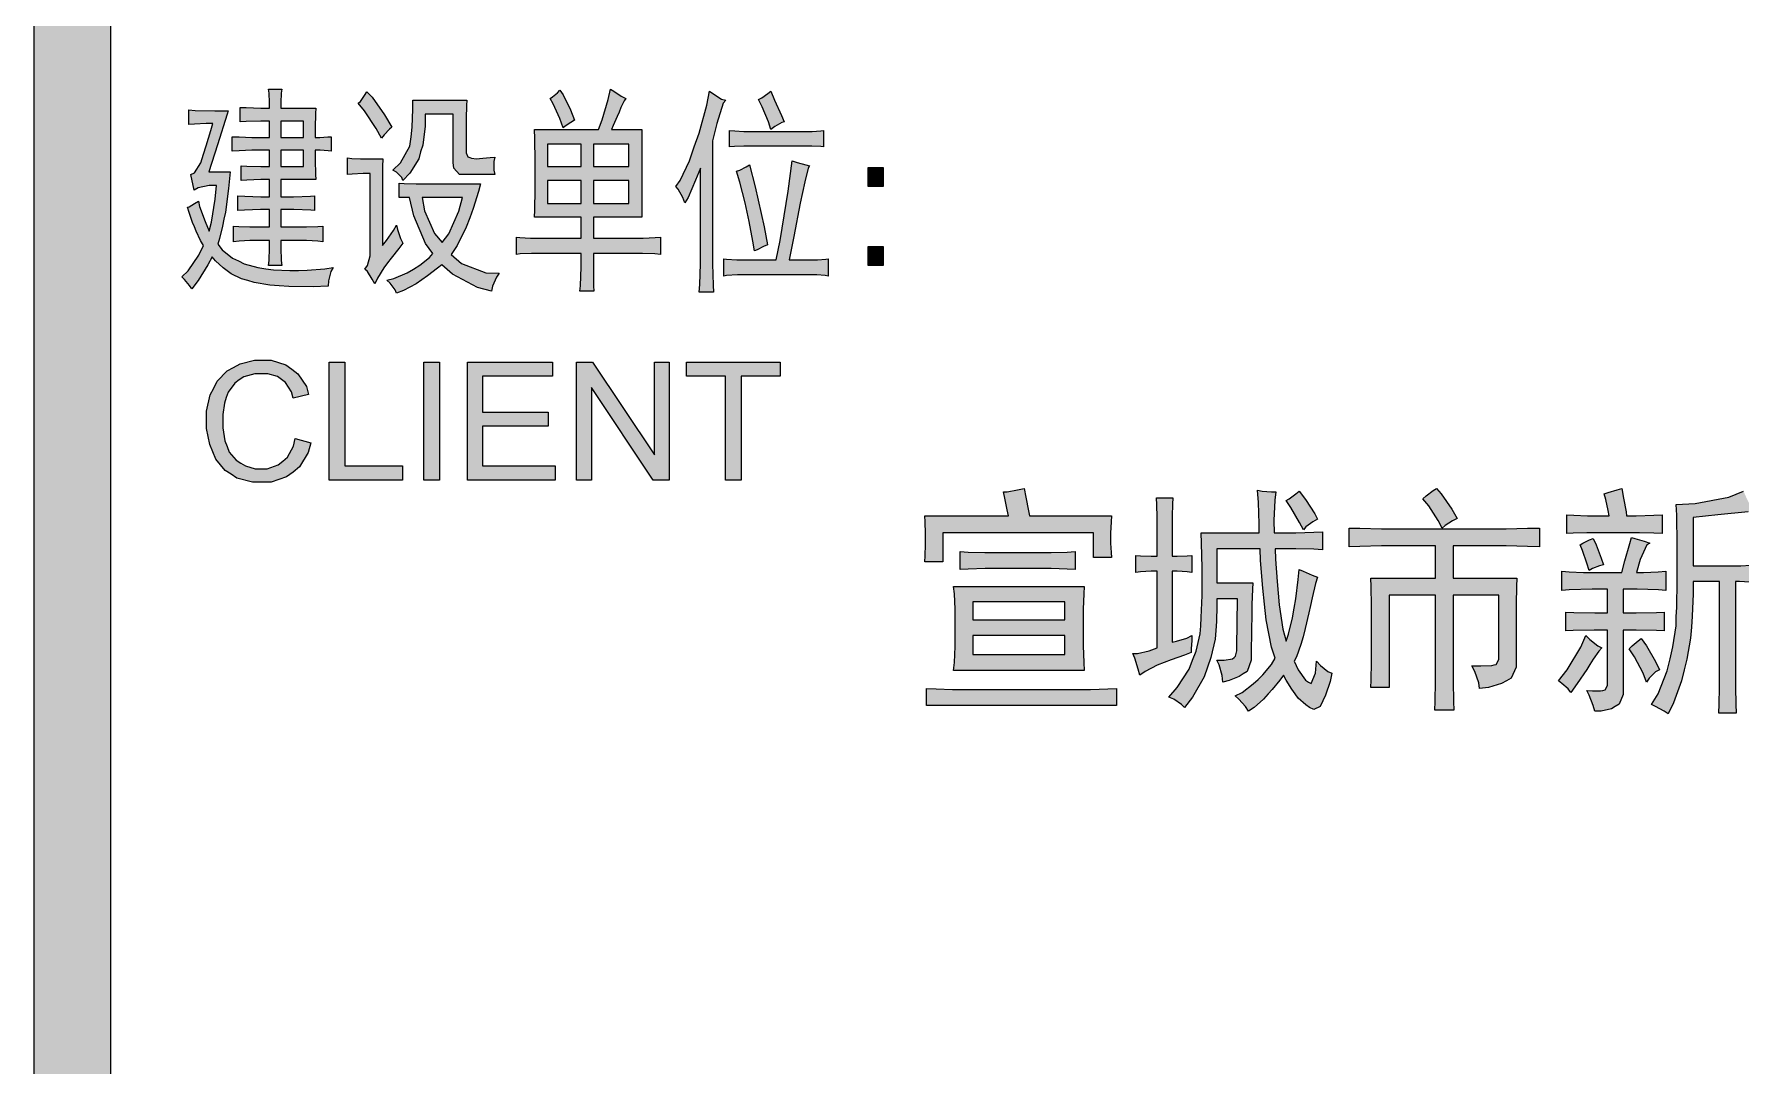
# Model space of a CAD drawing. Header units: millimetres. Extents: x 210 to 63265, y -7201 to 22496.
# Drawn here: x 60238 to 61355, y -2399 to -1724 of the extents above; entities that cross this region are included whole.
import ezdxf

# ---------------------------------------------------------------- set-up
doc = ezdxf.new("R2010")
doc.units = ezdxf.units.MM

msp = doc.modelspace()

# ---------------------------------------------------------------- hatches: boundary and pattern name
h = msp.add_hatch(color=0)
h.dxf.hatch_style = 2
h.paths.add_polyline_path([(60288.1, -6701.3), (60238.2, -6701.3), (60238.2, 21996), (60288.1, 21996)])
h = msp.add_hatch(color=0)
h.paths.add_polyline_path([(60392.2, -1772.5), (60392.2, -1768.7), (60392, -1762.6), (60391.6, -1760.1), (60400.2, -1760.1), (60399.9, -1762.6), (60399.7, -1768.7), (60399.7, -1772.5), (60422.6, -1772.5), (60422.4, -1775.9), (60422.1, -1785.3), (60422.1, -1791.6), (60425.1, -1791.6), (60430.3, -1791.3), (60432.6, -1791.1), (60432.6, -1800.6), (60430.6, -1800.4), (60425.3, -1800), (60422.1, -1800), (60422.1, -1806.3), (60422.4, -1815.8), (60422.6, -1819.2), (60399.7, -1819.2), (60399.7, -1830.4), (60407.9, -1830.4), (60419, -1830.1), (60421.7, -1829.9), (60421.7, -1839.4), (60419.2, -1839.2), (60408.1, -1838.8), (60399.7, -1838.8), (60399.7, -1850.1), (60412.4, -1850.1), (60416.3, -1850.1), (60423.8, -1849.9), (60427.2, -1849.6), (60427.2, -1859.8), (60423.8, -1859.4), (60416.3, -1859.1), (60412.4, -1859.1), (60399.7, -1859.1), (60399.7, -1863.9), (60399.9, -1872.1), (60400.2, -1875.5), (60391.6, -1875.5), (60392, -1872.1), (60392.2, -1863.9), (60392.2, -1859.1), (60382.3, -1859.1), (60379.3, -1859.1), (60372.3, -1859.4), (60368.6, -1859.8), (60368.6, -1849.6), (60372.1, -1849.9), (60379.3, -1850.1), (60382.9, -1850.1), (60392.2, -1850.1), (60392.2, -1838.8), (60386.3, -1838.8), (60375.9, -1839.2), (60371.4, -1839.4), (60371.4, -1829.9), (60376.1, -1830.1), (60386.5, -1830.4), (60392.2, -1830.4), (60392.2, -1819.2), (60386.6, -1819.2), (60377.3, -1819.5), (60373.6, -1819.7), (60373.6, -1810.2), (60377.3, -1810.4), (60386.6, -1810.7), (60392.2, -1810.7), (60392.2, -1800), (60384.5, -1800), (60380.7, -1800), (60372.3, -1800.4), (60367.7, -1800.6), (60367.7, -1791.1), (60372.3, -1791.3), (60380.7, -1791.6), (60384.5, -1791.6), (60392.2, -1791.6), (60392.2, -1780.9), (60386.5, -1780.9), (60377, -1781.2), (60373, -1781.4), (60373, -1771.9), (60377, -1772.1), (60386.5, -1772.5)])
h.paths.add_polyline_path([(60414.5, -1810.7), (60414.5, -1800), (60399.7, -1800), (60399.7, -1810.7)])
h.paths.add_polyline_path([(60414.5, -1791.6), (60414.5, -1780.9), (60399.7, -1780.9), (60399.7, -1791.6)])
h = msp.add_hatch(color=0)
h.dxf.hatch_style = 2
h.paths.add_polyline_path([(60455.9, -1761.7), (60459.3, -1765.3), (60467.5, -1776.9), (60472.3, -1784.8), (60470.7, -1786.2), (60467.3, -1789.8), (60465.5, -1792.1), (60461.9, -1785.7), (60454.4, -1774.1), (60450.3, -1769.1), (60451.7, -1768), (60454.4, -1764.2)])
h = msp.add_hatch(color=0)
h.paths.add_polyline_path([(60635.8, -1786.4), (60635.8, -1843.8), (60604.2, -1843.8), (60604.2, -1857.4), (60632.1, -1857.4), (60636.7, -1857.4), (60644.6, -1857.1), (60648, -1856.9), (60648, -1868.2), (60644.4, -1867.8), (60636.4, -1867.6), (60632.1, -1867.6), (60604.2, -1867.6), (60604.2, -1876.2), (60604.3, -1888.7), (60604.5, -1892.3), (60595.2, -1892.3), (60595.8, -1888.7), (60596.1, -1876.2), (60596.1, -1867.6), (60568.6, -1867.6), (60563.6, -1867.6), (60556.2, -1867.8), (60553.9, -1868.2), (60553.9, -1856.9), (60556, -1857.1), (60563, -1857.4), (60567.9, -1857.4), (60596.1, -1857.4), (60596.1, -1843.8), (60565.7, -1843.8), (60565.9, -1839.2), (60566.1, -1825.4), (60566.1, -1816.3), (60566.1, -1807.4), (60565.9, -1792.3), (60565.7, -1786.4), (60607.6, -1786.4), (60609.9, -1780), (60613.8, -1766.7), (60615.4, -1760.1), (60617.6, -1761.4), (60622.4, -1764.6), (60625.3, -1766.2), (60624.4, -1767.6), (60622.2, -1771.9), (60621, -1775), (60619.7, -1777.8), (60617.2, -1783.7), (60616, -1786.4)])
h.paths.add_polyline_path([(60627.4, -1834.9), (60627.4, -1819.7), (60604.2, -1819.7), (60604.2, -1834.9)])
h.paths.add_polyline_path([(60627.4, -1810.7), (60627.4, -1796.1), (60604.2, -1796.1), (60604.2, -1810.7)])
h.paths.add_polyline_path([(60596.1, -1834.9), (60596.1, -1819.7), (60574.1, -1819.7), (60574.1, -1834.9)])
h.paths.add_polyline_path([(60596.1, -1810.7), (60596.1, -1796.1), (60574.1, -1796.1), (60574.1, -1810.7)])
h = msp.add_hatch(color=0)
h.dxf.hatch_style = 2
h.paths.add_polyline_path([(60582.2, -1760.7), (60584.3, -1763.7), (60589.1, -1773.5), (60591.8, -1780.3), (60589.5, -1781.8), (60585.7, -1784.3), (60584.3, -1785.3), (60582.2, -1779.3), (60577.9, -1769.6), (60575.9, -1766.2), (60577.3, -1765.1), (60580.6, -1762.3)])
h = msp.add_hatch(color=0)
h.dxf.hatch_style = 2
h.paths.add_polyline_path([(60690.8, -1767.3), (60689.1, -1769.2), (60685, -1782.5), (60682.2, -1793.8), (60682.2, -1865.3), (60682.2, -1874.3), (60682.5, -1888.2), (60682.7, -1892.9), (60673.4, -1892.9), (60673.8, -1887.9), (60674.3, -1874.3), (60674.3, -1865.8), (60674.3, -1811.8), (60671.1, -1819.5), (60666.1, -1830.8), (60664.1, -1834.4), (60662.7, -1830.8), (60659.6, -1825.4), (60658.2, -1823.6), (60660.9, -1819.7), (60667, -1806.8), (60670.2, -1797.7), (60673.4, -1788.7), (60678.4, -1770.5), (60680.2, -1761.2), (60682.9, -1763.3), (60688.1, -1766.6)])
h = msp.add_hatch(color=0)
h.dxf.hatch_style = 2
h.paths.add_polyline_path([(60720.3, -1761.2), (60722.8, -1767.1), (60727.2, -1777.3), (60729, -1781.4), (60727.4, -1781.9), (60723, -1784.5), (60720.3, -1786.4), (60718.8, -1781.4), (60714.7, -1771.6), (60712.2, -1766.7), (60714.4, -1765.7), (60718.3, -1762.8)])
h = msp.add_hatch(color=0)
h.dxf.hatch_style = 2
h.paths.add_polyline_path([(60365.2, -1774.1), (60364.4, -1776.4), (60358.2, -1796.4), (60352.5, -1814.1), (60366.4, -1814.1), (60365.3, -1825.1), (60363.4, -1840.6), (60362.3, -1845.1), (60361.4, -1849.6), (60359.4, -1857.8), (60358.4, -1861.4), (60361.2, -1865.1), (60368, -1870.5), (60371.8, -1872.3), (60375.7, -1874.3), (60384.5, -1876.8), (60389.7, -1877.5), (60394.7, -1878.2), (60405.4, -1878.7), (60411.1, -1878.6), (60416.9, -1878.4), (60428.3, -1877.5), (60433.9, -1876.6), (60432.4, -1879.4), (60430.8, -1885.5), (60430.6, -1888.9), (60420.8, -1889.3), (60404.9, -1889.1), (60398.6, -1888.7), (60392.4, -1888.2), (60382.2, -1886.6), (60378, -1885.3), (60373.9, -1884.1), (60367.1, -1880.9), (60364.4, -1878.9), (60361.8, -1876.9), (60356.9, -1872.3), (60354.6, -1869.8), (60351.9, -1875), (60345.5, -1885.3), (60341.4, -1890.7), (60339.9, -1888.4), (60336.5, -1884.5), (60334.8, -1882.8), (60338.9, -1878.9), (60346, -1868.7), (60349.1, -1862.4), (60347.1, -1859.1), (60344.1, -1853), (60343, -1850.1), (60341.7, -1847.2), (60339.6, -1840.8), (60338.5, -1837.2), (60339.6, -1836.9), (60343.2, -1834.9), (60345.7, -1833.3), (60346.4, -1836.7), (60350, -1846.5), (60352.8, -1853), (60354.3, -1847.1), (60356.6, -1832), (60357.5, -1823.1), (60352.8, -1823.1), (60345.5, -1824.5), (60342.8, -1826), (60340.7, -1815.8), (60343.2, -1814.7), (60347.3, -1808.1), (60349.1, -1802.5), (60350.7, -1797), (60353.7, -1787.1), (60355, -1782.5), (60350.7, -1782.5), (60343, -1782.8), (60339.4, -1783.2), (60339.4, -1773.5), (60343.5, -1773.9), (60356.4, -1774.1)])
h = msp.add_hatch(color=0)
h.dxf.hatch_style = 2
h.paths.add_polyline_path([(60520.1, -1815.8), (60516.5, -1815.8), (60512.8, -1811.8), (60512.4, -1807.9), (60512.4, -1776.4), (60494, -1776.4), (60494, -1784.3), (60492.5, -1796.6), (60491.1, -1801.1), (60489.9, -1805.6), (60484, -1814.9), (60479.5, -1819.7), (60478.8, -1817.7), (60475.4, -1814.3), (60472.9, -1812.9), (60478, -1808.2), (60484.1, -1797.2), (60484.8, -1791.1), (60485.6, -1784.8), (60486.1, -1773), (60485.9, -1767.3), (60521.3, -1767.3), (60521.2, -1770.7), (60521, -1779.3), (60521, -1784.3), (60521, -1799.5), (60521, -1801.6), (60522.1, -1804.3), (60523.3, -1804.8), (60524.4, -1805.2), (60527.6, -1805.6), (60529.7, -1805.4), (60531.9, -1805.2), (60536.7, -1804.8), (60539.6, -1804.5), (60539, -1807.4), (60539, -1812.9), (60539.6, -1815.8)])
h = msp.add_hatch(color=0)
h.dxf.hatch_style = 2
h.paths.add_polyline_path([(60743.5, -1787.7), (60747.3, -1787.7), (60753, -1787.3), (60754.8, -1787.1), (60754.8, -1797.7), (60753, -1797.5), (60747.1, -1797.2), (60743, -1797.2), (60705.4, -1797.2), (60702.6, -1797.2), (60696.5, -1797.5), (60693.3, -1797.7), (60693.3, -1787.1), (60696.7, -1787.3), (60702.7, -1787.7), (60705.4, -1787.7)])
h = msp.add_hatch(color=0)
h.dxf.hatch_style = 2
h.paths.add_polyline_path([(60466.4, -1805.6), (60466.2, -1810.7), (60466.1, -1822), (60466.1, -1828.1), (60466.1, -1862.4), (60468.7, -1859.1), (60473.4, -1852.4), (60475.4, -1849), (60475.9, -1851.9), (60478, -1857.8), (60479.5, -1860.8), (60476.8, -1864.2), (60471.8, -1870.7), (60469.5, -1873.7), (60467.1, -1876.9), (60462.8, -1883.6), (60461.1, -1887.3), (60459.4, -1884.3), (60456.4, -1879.4), (60454.6, -1877.7), (60456.4, -1875.5), (60458, -1869.1), (60458, -1864.8), (60458, -1815.2), (60453.5, -1815.2), (60446.2, -1815.6), (60443.2, -1815.8), (60443.2, -1805), (60446, -1805.4), (60451.7, -1805.6), (60454.6, -1805.6)])
h = msp.add_hatch(color=0)
h.dxf.hatch_style = 2
h.paths.add_polyline_path([(60745.7, -1810.2), (60744.8, -1811.8), (60742.5, -1820.6), (60741, -1827.6), (60739.4, -1834.7), (60735.3, -1856.5), (60732.4, -1871.6), (60746.9, -1871.6), (60750.9, -1871.6), (60756.4, -1871.2), (60757.8, -1871), (60757.8, -1882.3), (60755.9, -1881.9), (60750.5, -1881.6), (60746.9, -1881.6), (60703.8, -1881.6), (60698.4, -1881.6), (60691.3, -1881.9), (60689.5, -1882.3), (60689.5, -1871), (60691.3, -1871.2), (60698.1, -1871.6), (60702.9, -1871.6), (60723.7, -1871.6), (60726.4, -1859.1), (60731.7, -1826.7), (60734.2, -1806.8), (60737.6, -1807.9), (60743.3, -1809.5)])
h = msp.add_hatch(color=0)
h.dxf.hatch_style = 2
h.paths.add_polyline_path([(60706.3, -1809.5), (60710.1, -1824), (60716, -1850.1), (60718.1, -1861.9), (60715.6, -1863), (60711.3, -1865.1), (60709.7, -1865.8), (60708.6, -1859.4), (60706.1, -1846.7), (60704.9, -1840.6), (60703.5, -1834.4), (60700.1, -1820.8), (60697.9, -1813.6), (60700.1, -1812.9), (60704.2, -1810.9)])
h = msp.add_hatch(color=0)
h.dxf.hatch_style = 2
h.paths.add_polyline_path([(60793.8, -1823.6), (60784, -1823.6), (60784, -1811.3), (60793.8, -1811.3)])
h = msp.add_hatch(color=0)
h.paths.add_polyline_path([(60477, -1821.5), (60480.4, -1821.7), (60488.1, -1822), (60492.2, -1822), (60530.3, -1822), (60529, -1827), (60525.5, -1838.1), (60523.3, -1844.2), (60521, -1850.3), (60515.1, -1862.3), (60511.1, -1868.2), (60517.9, -1874.1), (60533.7, -1880.2), (60542.4, -1880.5), (60540.8, -1883), (60538.2, -1888.9), (60537.4, -1892.3), (60528.3, -1889.8), (60512, -1881.1), (60504.9, -1875), (60502.2, -1877.1), (60495.6, -1882.1), (60491.8, -1884.8), (60488.1, -1887.5), (60479.8, -1891.8), (60475.4, -1893.4), (60474.5, -1891.3), (60471.2, -1887), (60468.9, -1885), (60473.6, -1883.9), (60482.3, -1880.2), (60486.5, -1877.7), (60490.6, -1875.2), (60496.8, -1870.1), (60499, -1867.6), (60494.3, -1861), (60486.6, -1842.8), (60483.8, -1831), (60477, -1831)])
h.paths.add_polyline_path([(60505.2, -1860.3), (60509.5, -1854.6), (60516.2, -1839.9), (60518.5, -1831), (60492.2, -1831), (60493.6, -1839.7), (60500.2, -1854.4)])
h = msp.add_hatch(color=0)
h.dxf.hatch_style = 2
h.paths.add_polyline_path([(60793.8, -1875.5), (60784, -1875.5), (60784, -1863), (60793.8, -1863)])
h = msp.add_hatch(color=0)
h.dxf.hatch_style = 2
h.paths.add_polyline_path([(60409, -1988.7), (60419.2, -1991.4), (60417.6, -1997.7), (60411.9, -2007.2), (60407.6, -2010.6), (60403.4, -2013.8), (60393.3, -2017.2), (60387.3, -2017.2), (60381.1, -2017.2), (60370.9, -2014.5), (60367, -2012), (60363.2, -2009.5), (60357.1, -2002.2), (60355.1, -1997.3), (60353.2, -1992.5), (60351, -1982.1), (60351, -1976.8), (60351, -1970.7), (60353.4, -1960.1), (60355.7, -1955.7), (60358, -1951.2), (60364.4, -1944.4), (60368.7, -1942.1), (60373, -1939.7), (60382.3, -1937.4), (60387.3, -1937.4), (60393.3, -1937.4), (60402.9, -1940.3), (60406.8, -1943.3), (60410.8, -1946.2), (60416.3, -1954.6), (60417.8, -1959.8), (60407.7, -1962.3), (60406.5, -1958), (60402.6, -1951.9), (60400, -1949.9), (60397.5, -1948), (60391.1, -1946.2), (60387.2, -1946.2), (60382.7, -1946.2), (60375.4, -1948.3), (60372.3, -1950.3), (60369.5, -1952.4), (60365.2, -1958.2), (60363.9, -1961.7), (60362.8, -1965.5), (60361.6, -1972.8), (60361.6, -1976.6), (60361.6, -1981.6), (60363, -1990.2), (60364.4, -1993.8), (60365.9, -1997.5), (60370.4, -2002.9), (60373.4, -2004.8), (60376.4, -2006.6), (60382.9, -2008.4), (60386.5, -2008.4), (60390.7, -2008.4), (60397.9, -2005.9), (60400.9, -2003.4), (60404, -2000.9), (60407.9, -1993.6)])
h = msp.add_hatch(color=0)
h.dxf.hatch_style = 2
h.paths.add_polyline_path([(60431.2, -2015.8), (60431.2, -1938.7), (60441.4, -1938.7), (60441.4, -2006.6), (60479.3, -2006.6), (60479.3, -2015.8)])
h = msp.add_hatch(color=0)
h.dxf.hatch_style = 2
h.paths.add_polyline_path([(60493.3, -2015.8), (60493.3, -1938.7), (60503.4, -1938.7), (60503.4, -2015.8)])
h = msp.add_hatch(color=0)
h.dxf.hatch_style = 2
h.paths.add_polyline_path([(60521.7, -2015.8), (60521.7, -1938.7), (60577.3, -1938.7), (60577.3, -1947.8), (60531.7, -1947.8), (60531.7, -1971.4), (60574.5, -1971.4), (60574.5, -1980.5), (60531.7, -1980.5), (60531.7, -2006.6), (60579.1, -2006.6), (60579.1, -2015.8)])
h = msp.add_hatch(color=0)
h.dxf.hatch_style = 2
h.paths.add_polyline_path([(60593.1, -2015.8), (60593.1, -1938.7), (60603.6, -1938.7), (60644.1, -1999.3), (60644.1, -1938.7), (60653.7, -1938.7), (60653.7, -2015.8), (60643.3, -2015.8), (60602.9, -1955.3), (60602.9, -2015.8)])
h = msp.add_hatch(color=0)
h.dxf.hatch_style = 2
h.paths.add_polyline_path([(60690.6, -2015.8), (60690.6, -1947.8), (60665.2, -1947.8), (60665.2, -1938.7), (60726.4, -1938.7), (60726.4, -1947.8), (60700.8, -1947.8), (60700.8, -2015.8)])
h = msp.add_hatch(color=0)
h.dxf.hatch_style = 2
h.paths.add_polyline_path([(60886.1, -2021.3), (60887.2, -2027), (60889, -2036), (60889.5, -2039.2), (60943.2, -2039.2), (60943, -2043.1), (60942.6, -2050.6), (60942.6, -2054), (60942.6, -2057.1), (60943, -2063.2), (60943.2, -2066.4), (60931.4, -2066.4), (60931.4, -2050.3), (60832.8, -2050.3), (60832.8, -2069.4), (60821, -2069.4), (60821.2, -2065.3), (60821.5, -2058), (60821.5, -2054.6), (60821.5, -2050.8), (60821.2, -2043.1), (60821, -2039.2), (60875.9, -2039.2), (60875, -2035.4), (60873.4, -2027.7), (60872.5, -2023.6), (60875, -2023.5), (60881.8, -2022.2)])
h = msp.add_hatch(color=0)
h.dxf.hatch_style = 2
h.paths.add_polyline_path([(61155.9, -2021.3), (61159.1, -2024.9), (61165.9, -2034.9), (61169.5, -2041), (61166.4, -2042.6), (61161.6, -2045.6), (61159.6, -2047.2), (61157.1, -2042.2), (61150.9, -2032.6), (61147.1, -2028.1), (61149.3, -2026.1), (61153.7, -2022.7)])
h = msp.add_hatch(color=0)
h.dxf.hatch_style = 2
h.paths.add_polyline_path([(61277.2, -2021.3), (61278.4, -2027.7), (61280, -2036.7), (61280.4, -2039.2), (61286.6, -2039.2), (61298.3, -2038.8), (61303.6, -2038.5), (61303.6, -2050.8), (61298.1, -2050.6), (61288.8, -2050.3), (61285.2, -2050.3), (61259.1, -2050.3), (61254.4, -2050.3), (61245.5, -2050.6), (61241.2, -2050.8), (61241.2, -2038.5), (61245.9, -2038.8), (61254.8, -2039.2), (61259.1, -2039.2), (61268.9, -2039.2), (61268.4, -2035.8), (61266.8, -2028.6), (61265.7, -2024.9), (61268.4, -2024), (61274.1, -2022.2)])
h = msp.add_hatch(color=0)
h.dxf.hatch_style = 2
h.paths.add_polyline_path([(60995.4, -2128.6), (60991.1, -2130.3), (60982.3, -2133.5), (60977.7, -2135.3), (60973.2, -2136.9), (60965.4, -2141.2), (60961.8, -2143.5), (60960.7, -2139.6), (60958.6, -2132.4), (60957.3, -2129.4), (60960.2, -2129.4), (60968, -2127.6), (60973.2, -2125.6), (60973.2, -2075.5), (60969.3, -2075.5), (60962.3, -2075.9), (60959.1, -2076.2), (60959.1, -2065.1), (60962.3, -2065.3), (60969.3, -2065.7), (60973.2, -2065.7), (60973.2, -2043.5), (60973.2, -2040.1), (60972.9, -2032), (60972.7, -2027.4), (60983.4, -2027.4), (60983.2, -2031.5), (60982.9, -2039.4), (60982.9, -2043.5), (60982.9, -2065.7), (60986.3, -2065.7), (60992.7, -2065.3), (60995.9, -2065.1), (60995.9, -2076.2), (60992.7, -2075.9), (60986.3, -2075.5), (60982.9, -2075.5), (60982.9, -2121.8), (60985.9, -2121.3), (60992.5, -2119.2), (60995.9, -2117.6), (60995.8, -2120.8), (60995.4, -2126.3)])
h = msp.add_hatch(color=0)
h.dxf.hatch_style = 2
h.paths.add_polyline_path([(61066.1, -2074.4), (61068.6, -2075.5), (61074.5, -2078), (61078.1, -2079.3), (61076.8, -2083.6), (61074.5, -2092.9), (61073.4, -2097.9), (61072.5, -2102.7), (61070, -2112.9), (61068.6, -2118.3), (61067.1, -2123.5), (61064.3, -2131.5), (61062.8, -2134.4), (61065.5, -2139.9), (61070.2, -2146.7), (61072.2, -2148), (61073.9, -2149), (61076.8, -2142.2), (61077.5, -2134.4), (61080, -2137.1), (61084.9, -2141.2), (61087.4, -2142.2), (61086.3, -2147.6), (61083.4, -2156.6), (61081.6, -2160.3), (61079.8, -2163.9), (61075.6, -2166), (61072.9, -2164.6), (61070.4, -2163), (61065.5, -2158.5), (61063.4, -2155.7), (61061.2, -2152.6), (61057.5, -2146.7), (61055.9, -2143.5), (61053.5, -2146.7), (61048.5, -2152.8), (61045.7, -2155.8), (61042.8, -2159.1), (61036.6, -2164.6), (61033, -2167.1), (61031, -2163.9), (61026.7, -2159.1), (61024.2, -2157.1), (61028.7, -2154.8), (61036, -2149.2), (61039.2, -2146.4), (61042.3, -2143.3), (61048, -2136.5), (61050.3, -2132.4), (61048, -2125.1), (61044.4, -2107.2), (61043.3, -2097), (61042.3, -2086.6), (61040.8, -2068.5), (61040.5, -2060.8), (61012.2, -2060.8), (61012.2, -2083), (61035.7, -2083), (61035.5, -2087.3), (61035.1, -2097.2), (61035.1, -2102.7), (61034.6, -2128.1), (61034.6, -2133.7), (61032.1, -2141), (61029.4, -2142.6), (61026.9, -2144.4), (61020.3, -2146.9), (61016.2, -2148), (61015.6, -2143.8), (61013.7, -2136.7), (61012.2, -2133.7), (61016.9, -2133.7), (61022.4, -2132.8), (61023.5, -2131.9), (61024.4, -2131), (61025.3, -2127.6), (61025.3, -2125.1), (61025.8, -2093.6), (61012.2, -2093.6), (61012.2, -2098.2), (61011.9, -2108.4), (61011.5, -2114.2), (61011.1, -2119.9), (61008.3, -2132), (61006, -2138.3), (61003.8, -2144.6), (60996.3, -2157.8), (60991.1, -2164.6), (60989.1, -2162.6), (60984, -2159.2), (60980.7, -2157.8), (60986.3, -2151.5), (60994, -2139.6), (60996.3, -2133.7), (60998.6, -2127.7), (61001.3, -2116.5), (61001.7, -2111.1), (61002, -2105.7), (61002.6, -2091.4), (61002.6, -2082.3), (61002.6, -2073.2), (61002.2, -2057.1), (61002, -2050.3), (61040, -2050.3), (61040, -2044.4), (61039.4, -2030.4), (61038.9, -2022.4), (61041.9, -2023.1), (61048, -2023.6), (61050.9, -2023.6), (61050.1, -2029), (61049.6, -2042.2), (61049.8, -2050.3), (61058, -2050.3), (61063.9, -2050.3), (61075.7, -2049.9), (61081.3, -2049.6), (61081.3, -2061.4), (61075.7, -2061), (61063.9, -2060.8), (61058, -2060.8), (61050.3, -2060.8), (61050.7, -2067.6), (61051.6, -2082.1), (61052.3, -2089.8), (61053, -2097.5), (61055.5, -2113.3), (61057.5, -2121.3), (61059.1, -2116.7), (61061.8, -2105.9), (61062.8, -2099.7), (61063.9, -2093.6), (61065.5, -2080.9)])
h = msp.add_hatch(color=0)
h.dxf.hatch_style = 2
h.paths.add_polyline_path([(61066.1, -2023.1), (61070.2, -2028.6), (61076.3, -2037.9), (61078.1, -2041.5), (61075, -2043.1), (61070.5, -2046.5), (61068.9, -2048.3), (61066.4, -2043.5), (61060.7, -2033.8), (61057.5, -2029.2), (61059.6, -2028.1), (61063.9, -2024.9)])
h = msp.add_hatch(color=0)
h.dxf.hatch_style = 2
h.paths.add_polyline_path([(61364.1, -2036.7), (61360, -2036.7), (61340, -2038.5), (61323.9, -2040.4), (61323.9, -2071.9), (61352.1, -2071.9), (61355.2, -2071.9), (61361.4, -2071.6), (61364.6, -2071.2), (61364.6, -2083), (61360.9, -2082.7), (61354.3, -2082.3), (61351.6, -2082.3), (61351.6, -2146), (61351.6, -2151.4), (61351.8, -2162.5), (61352.1, -2168.4), (61340.7, -2168.4), (61341, -2162.5), (61341.2, -2151.5), (61341.2, -2146.7), (61341.2, -2082.3), (61323.9, -2082.3), (61323.9, -2090.2), (61323.3, -2104.9), (61322.8, -2112), (61322.2, -2119.2), (61319.9, -2133.1), (61318.1, -2140.1), (61316.3, -2147.1), (61311, -2161.6), (61307.6, -2168.9), (61304.9, -2167.1), (61299.3, -2163.9), (61296.7, -2162.6), (61301, -2155.7), (61307, -2140.6), (61308.8, -2132.8), (61310.6, -2124.9), (61312.8, -2111.1), (61312.9, -2105.2), (61313.3, -2099.3), (61313.5, -2081.8), (61313.5, -2070), (61313.5, -2058), (61313.3, -2038.8), (61312.9, -2031.7), (61325.3, -2031.1), (61347.3, -2026.9), (61356.9, -2023.1), (61359.1, -2028.1), (61362.7, -2034.9)])
h = msp.add_hatch(color=0)
h.dxf.hatch_style = 2
h.paths.add_polyline_path([(61195.1, -2047.8), (61201.5, -2047.8), (61215.6, -2047.4), (61223.3, -2047.2), (61223.3, -2059.6), (61215.6, -2059.2), (61201.5, -2058.9), (61195.1, -2058.9), (61166.8, -2058.9), (61166.8, -2080), (61208.6, -2080), (61208.3, -2085.5), (61208.1, -2097), (61208.1, -2102.7), (61208.1, -2133.1), (61208.1, -2138.3), (61204.9, -2145.5), (61201.8, -2147.2), (61198.6, -2149), (61189.9, -2151.5), (61184.1, -2152.3), (61183.6, -2148.5), (61181.1, -2141.2), (61179.1, -2137.4), (61184.9, -2137.4), (61192.2, -2137.1), (61193.6, -2136.7), (61195.1, -2136.5), (61196.7, -2133.3), (61196.7, -2130.6), (61196.7, -2091.1), (61166.8, -2091.1), (61166.8, -2139.9), (61166.8, -2147.6), (61167, -2160.8), (61167.3, -2166.4), (61154.8, -2166.4), (61155, -2160.8), (61155.3, -2147.6), (61155.3, -2139.9), (61155.3, -2091.1), (61124.9, -2091.1), (61124.9, -2151.5), (61112.9, -2151.5), (61113.1, -2146.7), (61113.5, -2134.9), (61113.5, -2128.1), (61113.5, -2105.2), (61113.5, -2098.2), (61113.1, -2085.5), (61112.9, -2080), (61155.3, -2080), (61155.3, -2058.9), (61127.1, -2058.9), (61119.9, -2058.9), (61105.8, -2059.2), (61098.8, -2059.6), (61098.8, -2047.2), (61105.8, -2047.4), (61119.9, -2047.8), (61127.1, -2047.8)])
h = msp.add_hatch(color=0)
h.dxf.hatch_style = 2
h.paths.add_polyline_path([(61295.6, -2057.1), (61293.6, -2058.3), (61289.3, -2067.8), (61286.8, -2076.2), (61291.5, -2076.2), (61301, -2075.9), (61306, -2075.5), (61306, -2088), (61301.3, -2087.7), (61287.4, -2087.3), (61278.2, -2087.3), (61278.2, -2102.7), (61286.6, -2102.7), (61299.9, -2102.5), (61304.9, -2102.2), (61304.9, -2114.5), (61299.9, -2114.2), (61286.6, -2114), (61278.2, -2114), (61278.2, -2151.5), (61278.2, -2156.2), (61275.6, -2162.5), (61273, -2163.9), (61270.4, -2165.5), (61263.7, -2167.1), (61259.6, -2167.1), (61258.6, -2163.3), (61255.9, -2156.6), (61254.3, -2153.5), (61258, -2153.7), (61263.4, -2153.7), (61264.8, -2153.5), (61266.4, -2153.2), (61267.9, -2150.3), (61267.9, -2148), (61267.9, -2114), (61259.1, -2114), (61245.5, -2114.2), (61240.7, -2114.5), (61240.7, -2102.2), (61245.9, -2102.5), (61259.5, -2102.7), (61267.9, -2102.7), (61267.9, -2087.3), (61257.8, -2087.3), (61242.8, -2087.7), (61238, -2088), (61238, -2075.5), (61242.8, -2075.9), (61252.1, -2076.2), (61256.4, -2076.2), (61277.2, -2076.2), (61279.3, -2068.7), (61282.5, -2057.4), (61283.6, -2053.3), (61285.8, -2054), (61291.8, -2055.8)])
h = msp.add_hatch(color=0)
h.dxf.hatch_style = 2
h.paths.add_polyline_path([(61258.6, -2054), (61260.5, -2058.3), (61263.7, -2066.9), (61265.2, -2071.2), (61262.7, -2071.9), (61258, -2073.7), (61255.9, -2075), (61254.4, -2070.3), (61251.6, -2061.9), (61250, -2058.3), (61251.8, -2057.1), (61256.2, -2054.9)])
h = msp.add_hatch(color=0)
h.dxf.hatch_style = 2
h.paths.add_polyline_path([(60898.6, -2063.2), (60903.8, -2063.2), (60914.2, -2063), (60919.4, -2062.6), (60919.4, -2074.4), (60914.2, -2074.1), (60903.8, -2073.7), (60898.6, -2073.7), (60866.6, -2073.7), (60860.5, -2073.7), (60849.4, -2074.1), (60844.2, -2074.4), (60844.2, -2062.6), (60849.4, -2063), (60860.3, -2063.2), (60866.1, -2063.2)])
h = msp.add_hatch(color=0)
h.paths.add_polyline_path([(60925.3, -2085.5), (60925.1, -2090.2), (60924.7, -2100.4), (60924.7, -2105.9), (60924.7, -2118.8), (60924.7, -2124.3), (60925.1, -2135.3), (60925.3, -2140.5), (60839.9, -2140.5), (60840.5, -2135.3), (60841, -2124.7), (60841, -2119.5), (60841, -2105.9), (60841, -2100.4), (60840.5, -2090.2), (60839.9, -2085.5)])
h.paths.add_polyline_path([(60912.8, -2129.9), (60912.8, -2117.6), (60852.5, -2117.6), (60852.5, -2129.9)])
h.paths.add_polyline_path([(60912.8, -2107.2), (60912.8, -2095.4), (60852.5, -2095.4), (60852.5, -2107.2)])
h = msp.add_hatch(color=0)
h.dxf.hatch_style = 2
h.paths.add_polyline_path([(61264.1, -2125.6), (61262.3, -2127.7), (61258.6, -2133.1), (61256.4, -2136.5), (61254.3, -2139.7), (61248, -2148.9), (61243.9, -2154.8), (61242.1, -2152.4), (61238, -2148.9), (61235.8, -2147.2), (61241.4, -2140.1), (61250.5, -2125.2), (61253.7, -2117.6), (61256.4, -2120.1), (61261.6, -2124.2)])
h = msp.add_hatch(color=0)
h.dxf.hatch_style = 2
h.paths.add_polyline_path([(61290, -2119.5), (61293.4, -2124.3), (61299.3, -2134.5), (61302, -2139.9), (61299.3, -2141.3), (61295.1, -2145.5), (61293.4, -2148), (61291.3, -2142.2), (61285.6, -2131.5), (61282, -2126.3), (61284, -2124.3), (61287.9, -2121)])
h = msp.add_hatch(color=0)
h.dxf.hatch_style = 2
h.paths.add_polyline_path([(60924.2, -2152.8), (60929.6, -2152.8), (60940.8, -2152.4), (60946.6, -2152.3), (60946.6, -2163.3), (60822.1, -2163.3), (60822.1, -2152.3), (60828.5, -2152.4), (60839.1, -2152.8), (60843.2, -2152.8)])

# ---------------------------------------------------------------- linework, layer by layer
at = {"color": 0, "lineweight": 0}
for points in [[(60288.1, -6701.3), (60238.2, -6701.3), (60238.2, 21996), (60288.1, 21996)], [(60392.2, -1772.5), (60392.2, -1768.7), (60392, -1762.6), (60391.6, -1760.1), (60400.2, -1760.1), (60399.9, -1762.6), (60399.7, -1768.7), (60399.7, -1772.5), (60422.6, -1772.5), (60422.4, -1775.9), (60422.1, -1785.3), (60422.1, -1791.6), (60425.1, -1791.6), (60430.3, -1791.3), (60432.6, -1791.1), (60432.6, -1800.6), (60430.6, -1800.4), (60425.3, -1800), (60422.1, -1800), (60422.1, -1806.3), (60422.4, -1815.8), (60422.6, -1819.2), (60399.7, -1819.2), (60399.7, -1830.4), (60407.9, -1830.4), (60419, -1830.1), (60421.7, -1829.9), (60421.7, -1839.4), (60419.2, -1839.2), (60408.1, -1838.8), (60399.7, -1838.8), (60399.7, -1850.1), (60412.4, -1850.1), (60416.3, -1850.1), (60423.8, -1849.9), (60427.2, -1849.6), (60427.2, -1859.8), (60423.8, -1859.4), (60416.3, -1859.1), (60412.4, -1859.1), (60399.7, -1859.1), (60399.7, -1863.9), (60399.9, -1872.1), (60400.2, -1875.5), (60391.6, -1875.5), (60392, -1872.1), (60392.2, -1863.9), (60392.2, -1859.1), (60382.3, -1859.1), (60379.3, -1859.1), (60372.3, -1859.4), (60368.6, -1859.8), (60368.6, -1849.6), (60372.1, -1849.9), (60379.3, -1850.1), (60382.9, -1850.1), (60392.2, -1850.1), (60392.2, -1838.8), (60386.3, -1838.8), (60375.9, -1839.2), (60371.4, -1839.4), (60371.4, -1829.9), (60376.1, -1830.1), (60386.5, -1830.4), (60392.2, -1830.4), (60392.2, -1819.2), (60386.6, -1819.2), (60377.3, -1819.5), (60373.6, -1819.7), (60373.6, -1810.2), (60377.3, -1810.4), (60386.6, -1810.7), (60392.2, -1810.7), (60392.2, -1800), (60384.5, -1800), (60380.7, -1800), (60372.3, -1800.4), (60367.7, -1800.6), (60367.7, -1791.1), (60372.3, -1791.3), (60380.7, -1791.6), (60384.5, -1791.6), (60392.2, -1791.6), (60392.2, -1780.9), (60386.5, -1780.9), (60377, -1781.2), (60373, -1781.4), (60373, -1771.9), (60377, -1772.1), (60386.5, -1772.5)], [(60455.9, -1761.7), (60459.3, -1765.3), (60467.5, -1776.9), (60472.3, -1784.8), (60470.7, -1786.2), (60467.3, -1789.8), (60465.5, -1792.1), (60461.9, -1785.7), (60454.4, -1774.1), (60450.3, -1769.1), (60451.7, -1768), (60454.4, -1764.2)], [(60635.8, -1786.4), (60635.8, -1843.8), (60604.2, -1843.8), (60604.2, -1857.4), (60632.1, -1857.4), (60636.7, -1857.4), (60644.6, -1857.1), (60648, -1856.9), (60648, -1868.2), (60644.4, -1867.8), (60636.4, -1867.6), (60632.1, -1867.6), (60604.2, -1867.6), (60604.2, -1876.2), (60604.3, -1888.7), (60604.5, -1892.3), (60595.2, -1892.3), (60595.8, -1888.7), (60596.1, -1876.2), (60596.1, -1867.6), (60568.6, -1867.6), (60563.6, -1867.6), (60556.2, -1867.8), (60553.9, -1868.2), (60553.9, -1856.9), (60556, -1857.1), (60563, -1857.4), (60567.9, -1857.4), (60596.1, -1857.4), (60596.1, -1843.8), (60565.7, -1843.8), (60565.9, -1839.2), (60566.1, -1825.4), (60566.1, -1816.3), (60566.1, -1807.4), (60565.9, -1792.3), (60565.7, -1786.4), (60607.6, -1786.4), (60609.9, -1780), (60613.8, -1766.7), (60615.4, -1760.1), (60617.6, -1761.4), (60622.4, -1764.6), (60625.3, -1766.2), (60624.4, -1767.6), (60622.2, -1771.9), (60621, -1775), (60619.7, -1777.8), (60617.2, -1783.7), (60616, -1786.4)], [(60582.2, -1760.7), (60584.3, -1763.7), (60589.1, -1773.5), (60591.8, -1780.3), (60589.5, -1781.8), (60585.7, -1784.3), (60584.3, -1785.3), (60582.2, -1779.3), (60577.9, -1769.6), (60575.9, -1766.2), (60577.3, -1765.1), (60580.6, -1762.3)], [(60690.8, -1767.3), (60689.1, -1769.2), (60685, -1782.5), (60682.2, -1793.8), (60682.2, -1865.3), (60682.2, -1874.3), (60682.5, -1888.2), (60682.7, -1892.9), (60673.4, -1892.9), (60673.8, -1887.9), (60674.3, -1874.3), (60674.3, -1865.8), (60674.3, -1811.8), (60671.1, -1819.5), (60666.1, -1830.8), (60664.1, -1834.4), (60662.7, -1830.8), (60659.6, -1825.4), (60658.2, -1823.6), (60660.9, -1819.7), (60667, -1806.8), (60670.2, -1797.7), (60673.4, -1788.7), (60678.4, -1770.5), (60680.2, -1761.2), (60682.9, -1763.3), (60688.1, -1766.6)], [(60720.3, -1761.2), (60722.8, -1767.1), (60727.2, -1777.3), (60729, -1781.4), (60727.4, -1781.9), (60723, -1784.5), (60720.3, -1786.4), (60718.8, -1781.4), (60714.7, -1771.6), (60712.2, -1766.7), (60714.4, -1765.7), (60718.3, -1762.8)], [(60365.2, -1774.1), (60364.4, -1776.4), (60358.2, -1796.4), (60352.5, -1814.1), (60366.4, -1814.1), (60365.3, -1825.1), (60363.4, -1840.6), (60362.3, -1845.1), (60361.4, -1849.6), (60359.4, -1857.8), (60358.4, -1861.4), (60361.2, -1865.1), (60368, -1870.5), (60371.8, -1872.3), (60375.7, -1874.3), (60384.5, -1876.8), (60389.7, -1877.5), (60394.7, -1878.2), (60405.4, -1878.7), (60411.1, -1878.6), (60416.9, -1878.4), (60428.3, -1877.5), (60433.9, -1876.6), (60432.4, -1879.4), (60430.8, -1885.5), (60430.6, -1888.9), (60420.8, -1889.3), (60404.9, -1889.1), (60398.6, -1888.7), (60392.4, -1888.2), (60382.2, -1886.6), (60378, -1885.3), (60373.9, -1884.1), (60367.1, -1880.9), (60364.4, -1878.9), (60361.8, -1876.9), (60356.9, -1872.3), (60354.6, -1869.8), (60351.9, -1875), (60345.5, -1885.3), (60341.4, -1890.7), (60339.9, -1888.4), (60336.5, -1884.5), (60334.8, -1882.8), (60338.9, -1878.9), (60346, -1868.7), (60349.1, -1862.4), (60347.1, -1859.1), (60344.1, -1853), (60343, -1850.1), (60341.7, -1847.2), (60339.6, -1840.8), (60338.5, -1837.2), (60339.6, -1836.9), (60343.2, -1834.9), (60345.7, -1833.3), (60346.4, -1836.7), (60350, -1846.5), (60352.8, -1853), (60354.3, -1847.1), (60356.6, -1832), (60357.5, -1823.1), (60352.8, -1823.1), (60345.5, -1824.5), (60342.8, -1826), (60340.7, -1815.8), (60343.2, -1814.7), (60347.3, -1808.1), (60349.1, -1802.5), (60350.7, -1797), (60353.7, -1787.1), (60355, -1782.5), (60350.7, -1782.5), (60343, -1782.8), (60339.4, -1783.2), (60339.4, -1773.5), (60343.5, -1773.9), (60356.4, -1774.1)], [(60520.1, -1815.8), (60516.5, -1815.8), (60512.8, -1811.8), (60512.4, -1807.9), (60512.4, -1776.4), (60494, -1776.4), (60494, -1784.3), (60492.5, -1796.6), (60491.1, -1801.1), (60489.9, -1805.6), (60484, -1814.9), (60479.5, -1819.7), (60478.8, -1817.7), (60475.4, -1814.3), (60472.9, -1812.9), (60478, -1808.2), (60484.1, -1797.2), (60484.8, -1791.1), (60485.6, -1784.8), (60486.1, -1773), (60485.9, -1767.3), (60521.3, -1767.3), (60521.2, -1770.7), (60521, -1779.3), (60521, -1784.3), (60521, -1799.5), (60521, -1801.6), (60522.1, -1804.3), (60523.3, -1804.8), (60524.4, -1805.2), (60527.6, -1805.6), (60529.7, -1805.4), (60531.9, -1805.2), (60536.7, -1804.8), (60539.6, -1804.5), (60539, -1807.4), (60539, -1812.9), (60539.6, -1815.8)], [(60414.5, -1791.6), (60414.5, -1780.9), (60399.7, -1780.9), (60399.7, -1791.6)], [(60743.5, -1787.7), (60747.3, -1787.7), (60753, -1787.3), (60754.8, -1787.1), (60754.8, -1797.7), (60753, -1797.5), (60747.1, -1797.2), (60743, -1797.2), (60705.4, -1797.2), (60702.6, -1797.2), (60696.5, -1797.5), (60693.3, -1797.7), (60693.3, -1787.1), (60696.7, -1787.3), (60702.7, -1787.7), (60705.4, -1787.7)], [(60596.1, -1810.7), (60596.1, -1796.1), (60574.1, -1796.1), (60574.1, -1810.7)], [(60627.4, -1810.7), (60627.4, -1796.1), (60604.2, -1796.1), (60604.2, -1810.7)], [(60414.5, -1810.7), (60414.5, -1800), (60399.7, -1800), (60399.7, -1810.7)], [(60466.4, -1805.6), (60466.2, -1810.7), (60466.1, -1822), (60466.1, -1828.1), (60466.1, -1862.4), (60468.7, -1859.1), (60473.4, -1852.4), (60475.4, -1849), (60475.9, -1851.9), (60478, -1857.8), (60479.5, -1860.8), (60476.8, -1864.2), (60471.8, -1870.7), (60469.5, -1873.7), (60467.1, -1876.9), (60462.8, -1883.6), (60461.1, -1887.3), (60459.4, -1884.3), (60456.4, -1879.4), (60454.6, -1877.7), (60456.4, -1875.5), (60458, -1869.1), (60458, -1864.8), (60458, -1815.2), (60453.5, -1815.2), (60446.2, -1815.6), (60443.2, -1815.8), (60443.2, -1805), (60446, -1805.4), (60451.7, -1805.6), (60454.6, -1805.6)], [(60745.7, -1810.2), (60744.8, -1811.8), (60742.5, -1820.6), (60741, -1827.6), (60739.4, -1834.7), (60735.3, -1856.5), (60732.4, -1871.6), (60746.9, -1871.6), (60750.9, -1871.6), (60756.4, -1871.2), (60757.8, -1871), (60757.8, -1882.3), (60755.9, -1881.9), (60750.5, -1881.6), (60746.9, -1881.6), (60703.8, -1881.6), (60698.4, -1881.6), (60691.3, -1881.9), (60689.5, -1882.3), (60689.5, -1871), (60691.3, -1871.2), (60698.1, -1871.6), (60702.9, -1871.6), (60723.7, -1871.6), (60726.4, -1859.1), (60731.7, -1826.7), (60734.2, -1806.8), (60737.6, -1807.9), (60743.3, -1809.5)], [(60706.3, -1809.5), (60710.1, -1824), (60716, -1850.1), (60718.1, -1861.9), (60715.6, -1863), (60711.3, -1865.1), (60709.7, -1865.8), (60708.6, -1859.4), (60706.1, -1846.7), (60704.9, -1840.6), (60703.5, -1834.4), (60700.1, -1820.8), (60697.9, -1813.6), (60700.1, -1812.9), (60704.2, -1810.9)], [(60596.1, -1834.9), (60596.1, -1819.7), (60574.1, -1819.7), (60574.1, -1834.9)], [(60627.4, -1834.9), (60627.4, -1819.7), (60604.2, -1819.7), (60604.2, -1834.9)], [(60793.8, -1823.6), (60784, -1823.6), (60784, -1811.3), (60793.8, -1811.3)], [(60477, -1821.5), (60480.4, -1821.7), (60488.1, -1822), (60492.2, -1822), (60530.3, -1822), (60529, -1827), (60525.5, -1838.1), (60523.3, -1844.2), (60521, -1850.3), (60515.1, -1862.3), (60511.1, -1868.2), (60517.9, -1874.1), (60533.7, -1880.2), (60542.4, -1880.5), (60540.8, -1883), (60538.2, -1888.9), (60537.4, -1892.3), (60528.3, -1889.8), (60512, -1881.1), (60504.9, -1875), (60502.2, -1877.1), (60495.6, -1882.1), (60491.8, -1884.8), (60488.1, -1887.5), (60479.8, -1891.8), (60475.4, -1893.4), (60474.5, -1891.3), (60471.2, -1887), (60468.9, -1885), (60473.6, -1883.9), (60482.3, -1880.2), (60486.5, -1877.7), (60490.6, -1875.2), (60496.8, -1870.1), (60499, -1867.6), (60494.3, -1861), (60486.6, -1842.8), (60483.8, -1831), (60477, -1831)], [(60505.2, -1860.3), (60509.5, -1854.6), (60516.2, -1839.9), (60518.5, -1831), (60492.2, -1831), (60493.6, -1839.7), (60500.2, -1854.4)], [(60793.8, -1875.5), (60784, -1875.5), (60784, -1863), (60793.8, -1863)], [(60409, -1988.7), (60419.2, -1991.4), (60417.6, -1997.7), (60411.9, -2007.2), (60407.6, -2010.6), (60403.4, -2013.8), (60393.3, -2017.2), (60387.3, -2017.2), (60381.1, -2017.2), (60370.9, -2014.5), (60367, -2012), (60363.2, -2009.5), (60357.1, -2002.2), (60355.1, -1997.3), (60353.2, -1992.5), (60351, -1982.1), (60351, -1976.8), (60351, -1970.7), (60353.4, -1960.1), (60355.7, -1955.7), (60358, -1951.2), (60364.4, -1944.4), (60368.7, -1942.1), (60373, -1939.7), (60382.3, -1937.4), (60387.3, -1937.4), (60393.3, -1937.4), (60402.9, -1940.3), (60406.8, -1943.3), (60410.8, -1946.2), (60416.3, -1954.6), (60417.8, -1959.8), (60407.7, -1962.3), (60406.5, -1958), (60402.6, -1951.9), (60400, -1949.9), (60397.5, -1948), (60391.1, -1946.2), (60387.2, -1946.2), (60382.7, -1946.2), (60375.4, -1948.3), (60372.3, -1950.3), (60369.5, -1952.4), (60365.2, -1958.2), (60363.9, -1961.7), (60362.8, -1965.5), (60361.6, -1972.8), (60361.6, -1976.6), (60361.6, -1981.6), (60363, -1990.2), (60364.4, -1993.8), (60365.9, -1997.5), (60370.4, -2002.9), (60373.4, -2004.8), (60376.4, -2006.6), (60382.9, -2008.4), (60386.5, -2008.4), (60390.7, -2008.4), (60397.9, -2005.9), (60400.9, -2003.4), (60404, -2000.9), (60407.9, -1993.6)], [(60431.2, -2015.8), (60431.2, -1938.7), (60441.4, -1938.7), (60441.4, -2006.6), (60479.3, -2006.6), (60479.3, -2015.8)], [(60493.3, -2015.8), (60493.3, -1938.7), (60503.4, -1938.7), (60503.4, -2015.8)], [(60521.7, -2015.8), (60521.7, -1938.7), (60577.3, -1938.7), (60577.3, -1947.8), (60531.7, -1947.8), (60531.7, -1971.4), (60574.5, -1971.4), (60574.5, -1980.5), (60531.7, -1980.5), (60531.7, -2006.6), (60579.1, -2006.6), (60579.1, -2015.8)], [(60593.1, -2015.8), (60593.1, -1938.7), (60603.6, -1938.7), (60644.1, -1999.3), (60644.1, -1938.7), (60653.7, -1938.7), (60653.7, -2015.8), (60643.3, -2015.8), (60602.9, -1955.3), (60602.9, -2015.8)], [(60690.6, -2015.8), (60690.6, -1947.8), (60665.2, -1947.8), (60665.2, -1938.7), (60726.4, -1938.7), (60726.4, -1947.8), (60700.8, -1947.8), (60700.8, -2015.8)], [(60886.1, -2021.3), (60887.2, -2027), (60889, -2036), (60889.5, -2039.2), (60943.2, -2039.2), (60943, -2043.1), (60942.6, -2050.6), (60942.6, -2054), (60942.6, -2057.1), (60943, -2063.2), (60943.2, -2066.4), (60931.4, -2066.4), (60931.4, -2050.3), (60832.8, -2050.3), (60832.8, -2069.4), (60821, -2069.4), (60821.2, -2065.3), (60821.5, -2058), (60821.5, -2054.6), (60821.5, -2050.8), (60821.2, -2043.1), (60821, -2039.2), (60875.9, -2039.2), (60875, -2035.4), (60873.4, -2027.7), (60872.5, -2023.6), (60875, -2023.5), (60881.8, -2022.2)], [(61155.9, -2021.3), (61159.1, -2024.9), (61165.9, -2034.9), (61169.5, -2041), (61166.4, -2042.6), (61161.6, -2045.6), (61159.6, -2047.2), (61157.1, -2042.2), (61150.9, -2032.6), (61147.1, -2028.1), (61149.3, -2026.1), (61153.7, -2022.7)], [(61277.2, -2021.3), (61278.4, -2027.7), (61280, -2036.7), (61280.4, -2039.2), (61286.6, -2039.2), (61298.3, -2038.8), (61303.6, -2038.5), (61303.6, -2050.8), (61298.1, -2050.6), (61288.8, -2050.3), (61285.2, -2050.3), (61259.1, -2050.3), (61254.4, -2050.3), (61245.5, -2050.6), (61241.2, -2050.8), (61241.2, -2038.5), (61245.9, -2038.8), (61254.8, -2039.2), (61259.1, -2039.2), (61268.9, -2039.2), (61268.4, -2035.8), (61266.8, -2028.6), (61265.7, -2024.9), (61268.4, -2024), (61274.1, -2022.2)], [(60995.4, -2128.6), (60991.1, -2130.3), (60982.3, -2133.5), (60977.7, -2135.3), (60973.2, -2136.9), (60965.4, -2141.2), (60961.8, -2143.5), (60960.7, -2139.6), (60958.6, -2132.4), (60957.3, -2129.4), (60960.2, -2129.4), (60968, -2127.6), (60973.2, -2125.6), (60973.2, -2075.5), (60969.3, -2075.5), (60962.3, -2075.9), (60959.1, -2076.2), (60959.1, -2065.1), (60962.3, -2065.3), (60969.3, -2065.7), (60973.2, -2065.7), (60973.2, -2043.5), (60973.2, -2040.1), (60972.9, -2032), (60972.7, -2027.4), (60983.4, -2027.4), (60983.2, -2031.5), (60982.9, -2039.4), (60982.9, -2043.5), (60982.9, -2065.7), (60986.3, -2065.7), (60992.7, -2065.3), (60995.9, -2065.1), (60995.9, -2076.2), (60992.7, -2075.9), (60986.3, -2075.5), (60982.9, -2075.5), (60982.9, -2121.8), (60985.9, -2121.3), (60992.5, -2119.2), (60995.9, -2117.6), (60995.8, -2120.8), (60995.4, -2126.3)], [(61066.1, -2074.4), (61068.6, -2075.5), (61074.5, -2078), (61078.1, -2079.3), (61076.8, -2083.6), (61074.5, -2092.9), (61073.4, -2097.9), (61072.5, -2102.7), (61070, -2112.9), (61068.6, -2118.3), (61067.1, -2123.5), (61064.3, -2131.5), (61062.8, -2134.4), (61065.5, -2139.9), (61070.2, -2146.7), (61072.2, -2148), (61073.9, -2149), (61076.8, -2142.2), (61077.5, -2134.4), (61080, -2137.1), (61084.9, -2141.2), (61087.4, -2142.2), (61086.3, -2147.6), (61083.4, -2156.6), (61081.6, -2160.3), (61079.8, -2163.9), (61075.6, -2166), (61072.9, -2164.6), (61070.4, -2163), (61065.5, -2158.5), (61063.4, -2155.7), (61061.2, -2152.6), (61057.5, -2146.7), (61055.9, -2143.5), (61053.5, -2146.7), (61048.5, -2152.8), (61045.7, -2155.8), (61042.8, -2159.1), (61036.6, -2164.6), (61033, -2167.1), (61031, -2163.9), (61026.7, -2159.1), (61024.2, -2157.1), (61028.7, -2154.8), (61036, -2149.2), (61039.2, -2146.4), (61042.3, -2143.3), (61048, -2136.5), (61050.3, -2132.4), (61048, -2125.1), (61044.4, -2107.2), (61043.3, -2097), (61042.3, -2086.6), (61040.8, -2068.5), (61040.5, -2060.8), (61012.2, -2060.8), (61012.2, -2083), (61035.7, -2083), (61035.5, -2087.3), (61035.1, -2097.2), (61035.1, -2102.7), (61034.6, -2128.1), (61034.6, -2133.7), (61032.1, -2141), (61029.4, -2142.6), (61026.9, -2144.4), (61020.3, -2146.9), (61016.2, -2148), (61015.6, -2143.8), (61013.7, -2136.7), (61012.2, -2133.7), (61016.9, -2133.7), (61022.4, -2132.8), (61023.5, -2131.9), (61024.4, -2131), (61025.3, -2127.6), (61025.3, -2125.1), (61025.8, -2093.6), (61012.2, -2093.6), (61012.2, -2098.2), (61011.9, -2108.4), (61011.5, -2114.2), (61011.1, -2119.9), (61008.3, -2132), (61006, -2138.3), (61003.8, -2144.6), (60996.3, -2157.8), (60991.1, -2164.6), (60989.1, -2162.6), (60984, -2159.2), (60980.7, -2157.8), (60986.3, -2151.5), (60994, -2139.6), (60996.3, -2133.7), (60998.6, -2127.7), (61001.3, -2116.5), (61001.7, -2111.1), (61002, -2105.7), (61002.6, -2091.4), (61002.6, -2082.3), (61002.6, -2073.2), (61002.2, -2057.1), (61002, -2050.3), (61040, -2050.3), (61040, -2044.4), (61039.4, -2030.4), (61038.9, -2022.4), (61041.9, -2023.1), (61048, -2023.6), (61050.9, -2023.6), (61050.1, -2029), (61049.6, -2042.2), (61049.8, -2050.3), (61058, -2050.3), (61063.9, -2050.3), (61075.7, -2049.9), (61081.3, -2049.6), (61081.3, -2061.4), (61075.7, -2061), (61063.9, -2060.8), (61058, -2060.8), (61050.3, -2060.8), (61050.7, -2067.6), (61051.6, -2082.1), (61052.3, -2089.8), (61053, -2097.5), (61055.5, -2113.3), (61057.5, -2121.3), (61059.1, -2116.7), (61061.8, -2105.9), (61062.8, -2099.7), (61063.9, -2093.6), (61065.5, -2080.9)], [(61066.1, -2023.1), (61070.2, -2028.6), (61076.3, -2037.9), (61078.1, -2041.5), (61075, -2043.1), (61070.5, -2046.5), (61068.9, -2048.3), (61066.4, -2043.5), (61060.7, -2033.8), (61057.5, -2029.2), (61059.6, -2028.1), (61063.9, -2024.9)], [(61195.1, -2047.8), (61201.5, -2047.8), (61215.6, -2047.4), (61223.3, -2047.2), (61223.3, -2059.6), (61215.6, -2059.2), (61201.5, -2058.9), (61195.1, -2058.9), (61166.8, -2058.9), (61166.8, -2080), (61208.6, -2080), (61208.3, -2085.5), (61208.1, -2097), (61208.1, -2102.7), (61208.1, -2133.1), (61208.1, -2138.3), (61204.9, -2145.5), (61201.8, -2147.2), (61198.6, -2149), (61189.9, -2151.5), (61184.1, -2152.3), (61183.6, -2148.5), (61181.1, -2141.2), (61179.1, -2137.4), (61184.9, -2137.4), (61192.2, -2137.1), (61193.6, -2136.7), (61195.1, -2136.5), (61196.7, -2133.3), (61196.7, -2130.6), (61196.7, -2091.1), (61166.8, -2091.1), (61166.8, -2139.9), (61166.8, -2147.6), (61167, -2160.8), (61167.3, -2166.4), (61154.8, -2166.4), (61155, -2160.8), (61155.3, -2147.6), (61155.3, -2139.9), (61155.3, -2091.1), (61124.9, -2091.1), (61124.9, -2151.5), (61112.9, -2151.5), (61113.1, -2146.7), (61113.5, -2134.9), (61113.5, -2128.1), (61113.5, -2105.2), (61113.5, -2098.2), (61113.1, -2085.5), (61112.9, -2080), (61155.3, -2080), (61155.3, -2058.9), (61127.1, -2058.9), (61119.9, -2058.9), (61105.8, -2059.2), (61098.8, -2059.6), (61098.8, -2047.2), (61105.8, -2047.4), (61119.9, -2047.8), (61127.1, -2047.8)], [(61295.6, -2057.1), (61293.6, -2058.3), (61289.3, -2067.8), (61286.8, -2076.2), (61291.5, -2076.2), (61301, -2075.9), (61306, -2075.5), (61306, -2088), (61301.3, -2087.7), (61287.4, -2087.3), (61278.2, -2087.3), (61278.2, -2102.7), (61286.6, -2102.7), (61299.9, -2102.5), (61304.9, -2102.2), (61304.9, -2114.5), (61299.9, -2114.2), (61286.6, -2114), (61278.2, -2114), (61278.2, -2151.5), (61278.2, -2156.2), (61275.6, -2162.5), (61273, -2163.9), (61270.4, -2165.5), (61263.7, -2167.1), (61259.6, -2167.1), (61258.6, -2163.3), (61255.9, -2156.6), (61254.3, -2153.5), (61258, -2153.7), (61263.4, -2153.7), (61264.8, -2153.5), (61266.4, -2153.2), (61267.9, -2150.3), (61267.9, -2148), (61267.9, -2114), (61259.1, -2114), (61245.5, -2114.2), (61240.7, -2114.5), (61240.7, -2102.2), (61245.9, -2102.5), (61259.5, -2102.7), (61267.9, -2102.7), (61267.9, -2087.3), (61257.8, -2087.3), (61242.8, -2087.7), (61238, -2088), (61238, -2075.5), (61242.8, -2075.9), (61252.1, -2076.2), (61256.4, -2076.2), (61277.2, -2076.2), (61279.3, -2068.7), (61282.5, -2057.4), (61283.6, -2053.3), (61285.8, -2054), (61291.8, -2055.8)], [(61258.6, -2054), (61260.5, -2058.3), (61263.7, -2066.9), (61265.2, -2071.2), (61262.7, -2071.9), (61258, -2073.7), (61255.9, -2075), (61254.4, -2070.3), (61251.6, -2061.9), (61250, -2058.3), (61251.8, -2057.1), (61256.2, -2054.9)], [(60898.6, -2063.2), (60903.8, -2063.2), (60914.2, -2063), (60919.4, -2062.6), (60919.4, -2074.4), (60914.2, -2074.1), (60903.8, -2073.7), (60898.6, -2073.7), (60866.6, -2073.7), (60860.5, -2073.7), (60849.4, -2074.1), (60844.2, -2074.4), (60844.2, -2062.6), (60849.4, -2063), (60860.3, -2063.2), (60866.1, -2063.2)], [(60925.3, -2085.5), (60925.1, -2090.2), (60924.7, -2100.4), (60924.7, -2105.9), (60924.7, -2118.8), (60924.7, -2124.3), (60925.1, -2135.3), (60925.3, -2140.5), (60839.9, -2140.5), (60840.5, -2135.3), (60841, -2124.7), (60841, -2119.5), (60841, -2105.9), (60841, -2100.4), (60840.5, -2090.2), (60839.9, -2085.5)], [(60912.8, -2107.2), (60912.8, -2095.4), (60852.5, -2095.4), (60852.5, -2107.2)], [(60912.8, -2129.9), (60912.8, -2117.6), (60852.5, -2117.6), (60852.5, -2129.9)], [(61264.1, -2125.6), (61262.3, -2127.7), (61258.6, -2133.1), (61256.4, -2136.5), (61254.3, -2139.7), (61248, -2148.9), (61243.9, -2154.8), (61242.1, -2152.4), (61238, -2148.9), (61235.8, -2147.2), (61241.4, -2140.1), (61250.5, -2125.2), (61253.7, -2117.6), (61256.4, -2120.1), (61261.6, -2124.2)], [(61290, -2119.5), (61293.4, -2124.3), (61299.3, -2134.5), (61302, -2139.9), (61299.3, -2141.3), (61295.1, -2145.5), (61293.4, -2148), (61291.3, -2142.2), (61285.6, -2131.5), (61282, -2126.3), (61284, -2124.3), (61287.9, -2121)], [(60924.2, -2152.8), (60929.6, -2152.8), (60940.8, -2152.4), (60946.6, -2152.3), (60946.6, -2163.3), (60822.1, -2163.3), (60822.1, -2152.3), (60828.5, -2152.4), (60839.1, -2152.8), (60843.2, -2152.8)]]:
    msp.add_lwpolyline(points, close=True, dxfattribs=at)
for points in [[(61360.9, -2082.7), (61354.3, -2082.3), (61351.6, -2082.3), (61351.6, -2146), (61351.6, -2151.4), (61351.8, -2162.5), (61352.1, -2168.4), (61340.7, -2168.4), (61341, -2162.5), (61341.2, -2151.5), (61341.2, -2146.7), (61341.2, -2082.3), (61323.9, -2082.3), (61323.9, -2090.2), (61323.3, -2104.9), (61322.8, -2112), (61322.2, -2119.2), (61319.9, -2133.1), (61318.1, -2140.1), (61316.3, -2147.1), (61311, -2161.6), (61307.6, -2168.9), (61304.9, -2167.1), (61299.3, -2163.9), (61296.7, -2162.6), (61301, -2155.7), (61307, -2140.6), (61308.8, -2132.8), (61310.6, -2124.9), (61312.8, -2111.1), (61312.9, -2105.2), (61313.3, -2099.3), (61313.5, -2081.8), (61313.5, -2070), (61313.5, -2058), (61313.3, -2038.8), (61312.9, -2031.7), (61325.3, -2031.1), (61347.3, -2026.9), (61356.9, -2023.1)], [(61360, -2036.7), (61340, -2038.5), (61323.9, -2040.4), (61323.9, -2071.9), (61352.1, -2071.9), (61355.2, -2071.9), (61361.4, -2071.6)]]:
    msp.add_lwpolyline(points, dxfattribs=at)

doc.saveas('drawing.dxf')
